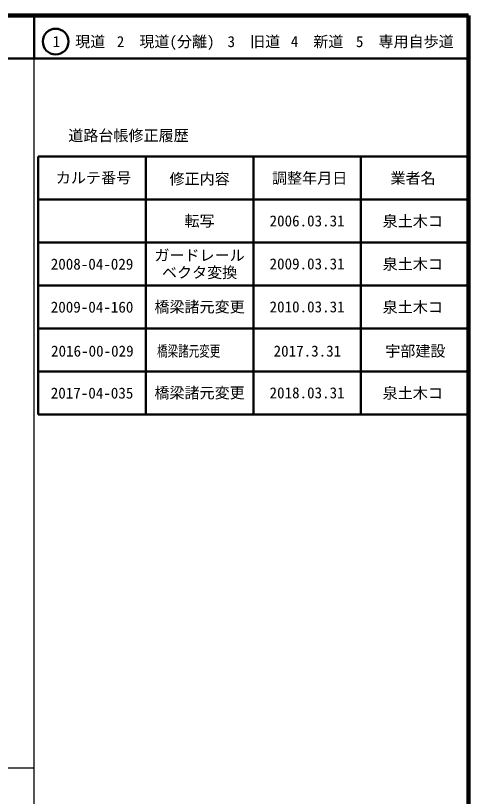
# Model space of a CAD drawing. Units: millimetres on the paper, enlarged 1000 times. Extents: x 40000 to 680000, y 20000 to 380000.
# Drawn here: x 574726 to 680000, y 198357 to 380000 of the extents above; entities that cross this region are included whole.
import ezdxf
from ezdxf.enums import TextEntityAlignment as Align

# ---------------------------------------------------------------- set-up
doc = ezdxf.new("R2010")
doc.units = ezdxf.units.MM
doc.header["$LTSCALE"] = 1000
for name, color, linetype, lineweight in [('M-TTL', 2, 'Continuous', 140), ('M-TTL-BAND', 7, 'Continuous', 25), ('M-TTL-FRAM', 2, 'Continuous', 50), ('M-TTL-LINE', 7, 'Continuous', 50)]:
    doc.layers.add(name, color=color, linetype=linetype, lineweight=lineweight)
doc.layers.add('M-TTL-TXT', color=7, linetype='Continuous')
doc.styles.add('ＭＳ ゴシック', font='')
doc.styles.get('ＭＳ ゴシック').set_extended_font_data('MS Gothic')

msp = doc.modelspace()

# ---------------------------------------------------------------- linework, layer by layer
at = {"layer": 'M-TTL'}
for p, q in [((680000, 380000), (40000, 380000)), ((680000, 20000), (680000, 380000))]:
    msp.add_line(p, q, dxfattribs=at)
at = {"layer": 'M-TTL-BAND'}
for p, q in [((579000, 20000), (579000, 370000)), ((40000, 205000), (579000, 205000))]:
    msp.add_line(p, q, dxfattribs=at)
at = {"layer": 'M-TTL-FRAM'}
for p, q in [((580000, 347197), (580000, 287197)), ((580000, 347197), (680000, 347197)), ((580000, 287197), (680000, 287197))]:
    msp.add_line(p, q, dxfattribs=at)
at = {"layer": 'M-TTL-LINE'}
for p, q in [((579000, 380000), (579000, 370000)), ((40000, 370000), (680000, 370000)), ((605000, 347197), (605000, 287197)), ((630000, 347197), (630000, 287197)), ((655000, 347197), (655000, 287197)), ((580000, 337197), (680000, 337197)), ((580000, 327197), (680000, 327197)), ((580000, 317197), (680000, 317197)), ((580000, 307197), (680000, 307197)), ((580000, 297197), (680000, 297197))]:
    msp.add_line(p, q, dxfattribs=at)
msp.add_circle((584031, 373958), 3000, dxfattribs=at)

# ---------------------------------------------------------------- texts
at = {"layer": 'M-TTL-TXT', "style": 'ＭＳ ゴシック'}
for s, p in [('1\u3000現道', (589448, 373958)), ('2\u3000現道(分離)', (609619, 373958)), ('3\u3000旧道', (630121, 373958)), ('4\u3000新道', (644824, 373958)), ('5\u3000専用自歩道', (665228, 373958)), ('道路台帳修正履歴', (600968, 352113)), ('カルテ番号', (592839, 342277)), ('修正内容', (617509, 342023)), ('調整年月日', (643089, 342197)), ('業者名', (667134, 342197)), ('転写', (617500, 332245)), ('2006.03.31', (642500, 332245)), ('泉土木コ', (667077, 332189)), ('ガードレール', (617500, 324245)), ('2008-04-029', (592500, 322189)), ('2009.03.31', (642500, 322245)), ('泉土木コ', (667077, 322189)), ('ベクタ変換', (617500, 320245)), ('2009-04-160', (592500, 312189)), ('橋梁諸元変更', (617500, 312245)), ('2010.03.31', (642500, 312245)), ('泉土木コ', (667077, 312189)), ('2017-04-035', (592500, 292189)), ('橋梁諸元変更', (617500, 292245)), ('2018.03.31', (642500, 292245)), ('泉土木コ', (667077, 292189))]:
    msp.add_text(s, height=2566, dxfattribs=at).set_placement(p, align=Align.MIDDLE_CENTER)
at = {"layer": 'M-TTL-TXT', "style": 'ＭＳ ゴシック', "width": 0.7}
msp.add_text('橋梁諸元変更', height=2566, dxfattribs=at).set_placement((607625, 299908), align=Align.BOTTOM_LEFT)
at = {"layer": 'M-TTL-TXT', "style": 'ＭＳ ゴシック'}
msp.add_text('宇部建設', height=2566, dxfattribs=at).set_placement((667675, 299908), align=Align.BOTTOM_CENTER)
for s, p in [('2016-00-029', (582962, 299908)), ('2017.3.31', (634712, 299908))]:
    msp.add_text(s, height=2566, dxfattribs=at).set_placement(p, align=Align.BOTTOM_LEFT)

doc.saveas('drawing.dxf')
